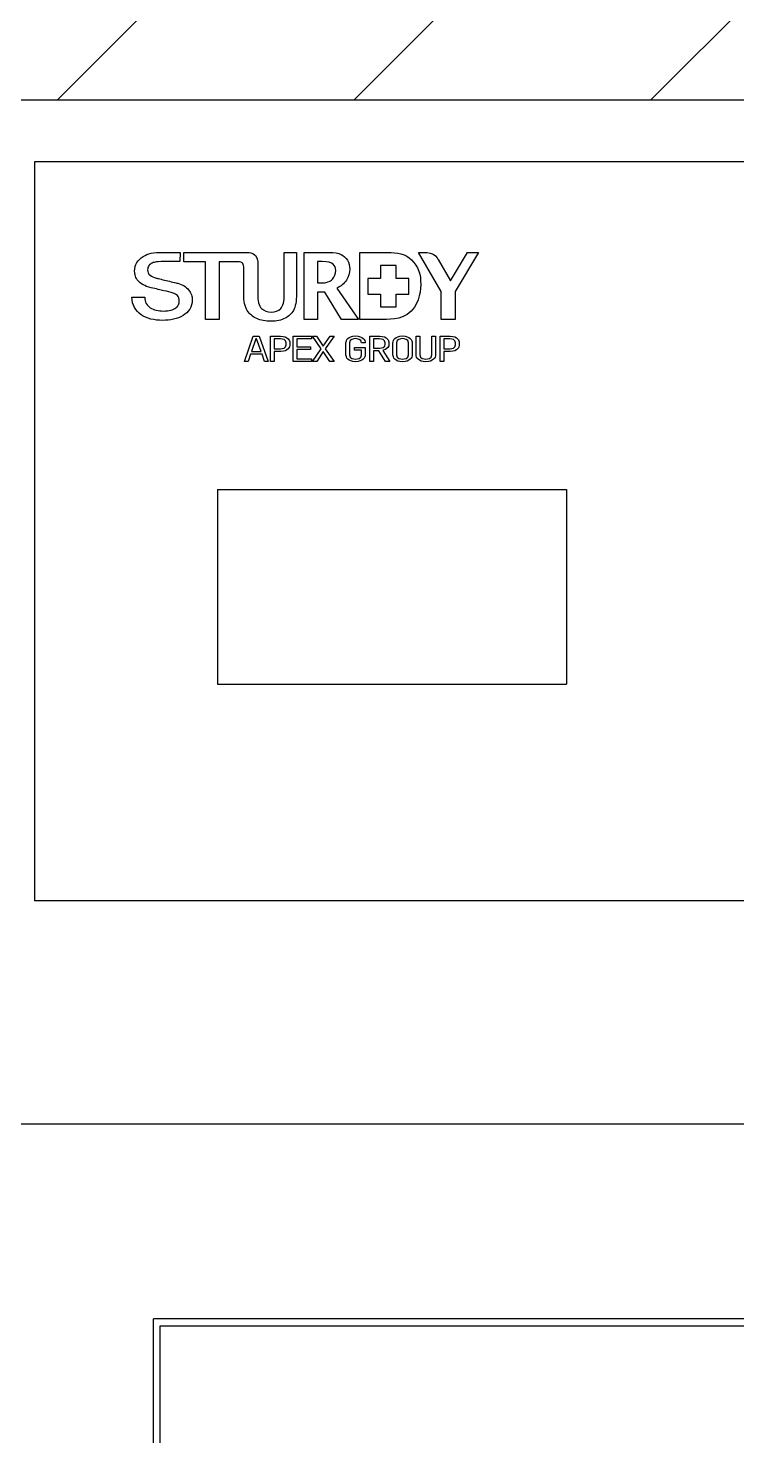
# Model space of a CAD drawing. Header units: millimetres. Extents: x -215875 to 13478, y -2277 to 9476.
# Drawn here: x 9615.5 to 9826.6, y 4079.3 to 4498.5 of the extents above; entities that cross this region are included whole.
import ezdxf

# ---------------------------------------------------------------- set-up
doc = ezdxf.new("R2010")
doc.units = ezdxf.units.MM
doc.header["$MEASUREMENT"] = 0
doc.linetypes.add('HIDDEN', pattern=[9.525, 6.35, -3.175])
doc.layers.get('0').update_dxf_attribs({"lineweight": 25})
doc.layers.add('DIM', color=3, linetype='Continuous', lineweight=9)
doc.layers.add('H', color=2, linetype='HIDDEN', lineweight=15)

msp = doc.modelspace()

# ---------------------------------------------------------------- hatches: boundary and pattern name
at = {"layer": 'DIM'}
h = msp.add_hatch(dxfattribs=at)
h.set_pattern_fill('ANSI31', color=256, scale=500, style=0)
h.set_pattern_definition([(45, (-15076.935, 2491.76), (-44.19417, 44.19417), [])])
h.paths.add_polyline_path([(8612.38, 5277.14), (11372.38, 5277.14), (11372.38, 4477.14), (10680.664, 4477.14), (10680.664, 2577.14), (10544.38, 2577.14), (10544.38, 2581.14), (10513.159, 2581.14), (10513.159, 2590.14), (10547.38, 2590.14), (10547.38, 2600.14), (10572.38, 2600.14), (10572.38, 3270.14), (10572.38, 3377.14), (10572.38, 4065.14), (10572.38, 4172.14), (10572.38, 4477.14), (9412.38, 4477.14), (9412.38, 4172.14), (9412.38, 4065.14), (9412.38, 3377.14), (9412.38, 3270.14), (9412.38, 2684.512, 0.3071945), (9386.44, 2577.14), (9304.095, 2577.14), (9304.095, 4477.14), (8612.38, 4477.14)])
at = {"layer": 'H'}
h = msp.add_hatch(dxfattribs=at)
h.set_pattern_fill('ANSI31', color=256, scale=300, angle=90, style=0)
h.set_pattern_definition([(135, (-15076.935, 2491.763), (-26.516504, -26.516504), [])])
h.paths.add_polyline_path([(11372.38, 5277.14), (11422.38, 5277.14), (11422.38, 2527.14), (9528.809, 2527.14, 0.1704957), (9570.649, 2577.14), (10320.38, 2577.14), (10409.38, 2577.14), (10680.664, 2577.14), (11372.38, 2577.14)])
h.paths.add_polyline_path([(8562.38, 5277.14), (8612.38, 5277.14), (8612.38, 4364.075), (8612.38, 2577.14), (9304.095, 2577.14), (9386.44, 2577.14, 0.1704957), (9428.28, 2527.14), (8562.38, 2527.14)])
h.paths.add_polyline_path([(9428.28, 2527.14, -0.1704957), (9386.44, 2577.14), (9440.38, 2577.14), (9529.38, 2577.14), (9570.649, 2577.14, -0.1704957), (9528.809, 2527.14)])

# ---------------------------------------------------------------- linework, layer by layer
for p, q in [((9412.38, 4477.14), (10572.38, 4477.14)), ((9617.38, 4458.64), (9617.38, 4238.64)), ((10367.38, 4458.64), (9617.38, 4458.64)), ((9720.44, 4427.767), (9720.437, 4423.9)), ((9725.129, 4427.767), (9720.44, 4427.767)), ((9725.129, 4423.935), (9725.129, 4427.767)), ((9720.437, 4423.9), (9716.736, 4423.892)), ((9716.736, 4423.892), (9716.736, 4419.268)), ((9728.918, 4423.935), (9725.129, 4423.935)), ((9728.918, 4419.289), (9728.918, 4423.935)), ((9716.736, 4419.268), (9720.461, 4419.268)), ((9720.461, 4419.268), (9720.461, 4415.543)), ((9725.107, 4415.543), (9725.107, 4419.289)), ((9725.107, 4419.289), (9728.918, 4419.289)), ((9720.461, 4415.543), (9725.107, 4415.543)), ((9679.925, 4399.249), (9682.566, 4406.751)), ((9683.39, 4406.004), (9682.041, 4402.153)), ((9682.566, 4406.751), (9684.341, 4406.751)), ((9683.574, 4406.004), (9683.39, 4406.004)), ((9684.924, 4402.153), (9683.574, 4406.004)), ((9684.341, 4406.751), (9687.025, 4399.249)), ((9694.455, 4399.249), (9694.455, 4406.751)), ((9694.455, 4406.751), (9699.922, 4406.751)), ((9699.922, 4405.951), (9695.548, 4405.951)), ((9695.548, 4405.951), (9695.548, 4403.616)), ((9699.922, 4406.751), (9699.922, 4405.951)), ((9702.835, 4403.016), (9700.236, 4406.751)), ((9700.236, 4406.751), (9701.457, 4406.751)), ((9701.457, 4406.751), (9703.431, 4403.805)), ((9703.431, 4403.805), (9705.448, 4406.751)), ((9706.655, 4406.751), (9704.042, 4403.026)), ((9705.448, 4406.751), (9706.655, 4406.751)), ((9681.785, 4401.364), (9681.018, 4399.249)), ((9685.208, 4401.364), (9681.785, 4401.364)), ((9682.041, 4402.153), (9684.924, 4402.153)), ((9685.946, 4399.249), (9685.208, 4401.364)), ((9695.548, 4403.616), (9699.596, 4403.616)), ((9699.596, 4402.816), (9695.548, 4402.816)), ((9695.548, 4402.816), (9695.548, 4400.048)), ((9699.596, 4403.616), (9699.596, 4402.816)), ((9700.222, 4399.249), (9702.835, 4403.016)), ((9703.446, 4402.216), (9701.472, 4399.249)), ((9705.434, 4399.249), (9703.446, 4402.216)), ((9704.042, 4403.026), (9706.684, 4399.249)), ((9681.018, 4399.249), (9679.925, 4399.249)), ((9687.025, 4399.249), (9685.946, 4399.249)), ((9699.922, 4399.249), (9694.455, 4399.249)), ((9695.548, 4400.048), (9699.922, 4400.048)), ((9699.922, 4400.048), (9699.922, 4399.249)), ((9701.472, 4399.249), (9700.222, 4399.249)), ((9706.684, 4399.249), (9705.434, 4399.249)), ((9671.88, 4361.14), (9775.88, 4361.14)), ((9671.88, 4361.14), (9671.88, 4303.14)), ((9775.88, 4361.14), (9775.88, 4303.14)), ((9671.88, 4303.14), (9775.88, 4303.14)), ((10367.38, 4238.64), (9617.38, 4238.64)), ((10572.38, 4172.14), (9412.38, 4172.14)), ((10572.38, 4172.14), (9412.38, 4172.14)), ((10331.88, 4114.14), (9652.88, 4114.14)), ((9652.88, 3435.14), (9652.88, 4114.14)), ((10331.88, 4114.14), (9652.88, 4114.14)), ((9652.88, 3435.14), (9652.88, 4114.14))]:
    msp.add_line(p, q)
msp.add_lwpolyline([(10329.88, 3604.64), (10329.88, 3437.14), (9654.88, 3437.14), (9654.88, 4112.14), (10329.88, 4112.14), (10329.88, 3944.64)])
for points in [[(9647.944, 4428.682), (9648.408, 4429.399), (9649.021, 4429.994), (9649.784, 4430.467)], [(9649.784, 4430.467), (9650.546, 4430.939), (9651.164, 4431.226), (9652.133, 4431.455)], [(9660.764, 4431.689), (9660.764, 4431.689), (9660.752, 4428.973), (9660.752, 4428.973)], [(9661.944, 4428.932), (9661.944, 4428.932), (9661.944, 4431.689), (9661.944, 4431.689)], [(9661.944, 4431.689), (9661.944, 4431.689), (9680.377, 4431.689), (9680.377, 4431.689)], [(9679.756, 4431.689), (9679.756, 4431.689), (9681.154, 4431.689), (9681.154, 4431.689)], [(9681.154, 4431.689), (9681.154, 4431.689), (9682.306, 4431.764), (9683.199, 4430.775)], [(9683.199, 4430.775), (9684.014, 4429.873), (9683.904, 4428.763), (9683.904, 4428.763)], [(9691.814, 4419.139), (9691.814, 4419.139), (9691.814, 4431.689), (9691.814, 4431.689)], [(9691.814, 4431.689), (9691.814, 4431.689), (9695.435, 4431.689), (9695.435, 4431.689)], [(9695.435, 4431.689), (9695.435, 4431.689), (9695.435, 4419.423), (9695.435, 4419.423)], [(9697.775, 4411.72), (9697.775, 4411.72), (9697.775, 4431.689), (9697.775, 4431.689)], [(9697.775, 4431.689), (9697.775, 4431.689), (9705.238, 4431.689), (9705.238, 4431.689)], [(9705.238, 4431.689), (9706.767, 4431.689), (9707.929, 4431.497), (9708.73, 4431.117)], [(9708.73, 4431.117), (9709.528, 4430.733), (9710.159, 4430.154), (9710.622, 4429.377)], [(9714.34, 4431.689), (9714.34, 4431.689), (9719.209, 4431.664), (9721.072, 4431.696)], [(9714.34, 4411.72), (9714.34, 4411.72), (9714.34, 4431.689), (9714.34, 4431.689)], [(9721.072, 4431.696), (9722.934, 4431.729), (9726.274, 4431.729), (9728.306, 4430.583)], [(9728.306, 4430.583), (9730.337, 4429.438), (9732.023, 4426.815), (9732.344, 4424.214)], [(9738.544, 4420.086), (9738.544, 4420.086), (9731.833, 4431.689), (9731.833, 4431.689)], [(9731.833, 4431.689), (9731.833, 4431.689), (9733.427, 4431.689), (9733.427, 4431.689)], [(9733.427, 4431.689), (9733.427, 4431.689), (9734.982, 4431.756), (9736.134, 4431.158)], [(9736.134, 4431.158), (9737.285, 4430.559), (9737.656, 4429.546), (9737.656, 4429.546)], [(9741.292, 4423.262), (9741.292, 4423.262), (9746.371, 4431.689), (9746.371, 4431.689)], [(9749.667, 4431.689), (9749.667, 4431.689), (9742.691, 4420.111), (9742.691, 4420.111)], [(9746.371, 4431.689), (9746.371, 4431.689), (9749.667, 4431.689), (9749.667, 4431.689)], [(9652.474, 4428.545), (9652.081, 4428.354), (9651.757, 4428.096), (9651.499, 4427.769)], [(9653.754, 4428.88), (9653.283, 4428.782), (9652.865, 4428.736), (9652.474, 4428.545)], [(9660.752, 4428.973), (9660.752, 4428.973), (9654.389, 4429.012), (9653.754, 4428.88)], [(9668.32, 4428.932), (9668.32, 4428.932), (9661.944, 4428.932), (9661.944, 4428.932)], [(9668.32, 4411.72), (9668.32, 4411.72), (9668.32, 4428.932), (9668.32, 4428.932)], [(9677.504, 4428.932), (9677.504, 4428.932), (9672.467, 4428.932), (9672.467, 4428.932)], [(9672.467, 4428.932), (9672.467, 4428.932), (9672.467, 4411.72), (9672.467, 4411.72)], [(9678.053, 4428.932), (9678.053, 4428.932), (9677.504, 4428.932), (9677.504, 4428.932)], [(9679.291, 4428.559), (9678.661, 4429.029), (9678.053, 4428.932), (9678.053, 4428.932)], [(9679.756, 4427.457), (9679.69, 4427.911), (9679.557, 4428.361), (9679.291, 4428.559)], [(9679.756, 4419.463), (9679.756, 4419.463), (9679.756, 4423.925), (9679.756, 4427.457)], [(9683.904, 4428.763), (9683.904, 4428.763), (9683.904, 4419.435), (9683.904, 4419.435)], [(9703.126, 4428.957), (9703.126, 4428.957), (9701.68, 4428.957), (9701.68, 4428.957)], [(9701.68, 4428.957), (9701.68, 4428.957), (9701.68, 4422.626), (9701.68, 4422.626)], [(9706.371, 4428.234), (9705.84, 4428.714), (9704.757, 4428.957), (9703.126, 4428.957)], [(9737.656, 4429.546), (9737.656, 4429.546), (9741.292, 4423.262), (9741.292, 4423.262)], [(9648.27, 4423.243), (9647.898, 4423.679), (9647.635, 4424.142), (9647.481, 4424.633)], [(9649.769, 4422.056), (9649.14, 4422.412), (9648.641, 4422.807), (9648.27, 4423.243)], [(9652.134, 4421.198), (9651.185, 4421.416), (9650.398, 4421.703), (9649.769, 4422.056)], [(9651.84, 4424.919), (9652.324, 4424.529), (9652.958, 4424.233), (9653.741, 4424.034)], [(9653.741, 4424.034), (9653.823, 4424.016), (9654.148, 4423.938), (9654.715, 4423.801)], [(9654.715, 4423.801), (9655.281, 4423.665), (9655.915, 4423.516), (9656.617, 4423.352)], [(9656.617, 4423.352), (9657.316, 4423.188), (9658.003, 4423.029), (9658.672, 4422.874)], [(9658.672, 4422.874), (9659.342, 4422.72), (9659.822, 4422.606), (9660.11, 4422.534)], [(9660.11, 4422.534), (9660.831, 4422.334), (9661.46, 4422.061), (9661.996, 4421.716)], [(9701.68, 4422.626), (9701.68, 4422.626), (9702.629, 4422.626), (9702.629, 4422.626)], [(9702.629, 4422.626), (9704.334, 4422.626), (9705.519, 4423), (9706.179, 4423.748)], [(9710.305, 4423.431), (9709.63, 4422.394), (9708.679, 4421.601), (9707.449, 4421.054)], [(9732.344, 4424.214), (9732.666, 4421.612), (9732.409, 4418.176), (9730.61, 4415.446)], [(9647.188, 4415.297), (9646.693, 4416.178), (9646.434, 4417.218), (9646.414, 4418.418)], [(9646.414, 4418.418), (9646.414, 4418.418), (9650.279, 4418.418), (9650.279, 4418.418)], [(9650.279, 4418.418), (9650.279, 4417.673), (9650.422, 4417.036), (9650.711, 4416.509)], [(9655.983, 4420.313), (9654.942, 4420.54), (9653.659, 4420.835), (9652.134, 4421.198)], [(9658.719, 4419.59), (9657.935, 4419.844), (9657.023, 4420.085), (9655.983, 4420.313)], [(9659.971, 4418.841), (9659.589, 4419.195), (9659.172, 4419.443), (9658.719, 4419.59)], [(9661.996, 4421.716), (9662.532, 4421.372), (9662.98, 4420.976), (9663.341, 4420.531)], [(9663.341, 4420.531), (9663.701, 4420.085), (9663.969, 4419.608), (9664.145, 4419.099)], [(9680.794, 4414.409), (9680.104, 4415.465), (9679.756, 4417.151), (9679.756, 4419.463)], [(9683.904, 4419.435), (9683.904, 4417.22), (9684.28, 4415.751), (9685.03, 4415.032)], [(9690.768, 4415.018), (9691.466, 4415.731), (9691.814, 4417.103), (9691.814, 4419.139)], [(9695.435, 4419.423), (9695.435, 4417.11), (9695.143, 4415.453), (9694.563, 4414.449)], [(9703.936, 4419.896), (9703.936, 4419.896), (9701.68, 4419.896), (9701.68, 4419.896)], [(9701.68, 4419.896), (9701.68, 4419.896), (9701.68, 4411.72), (9701.68, 4411.72)], [(9708.912, 4411.72), (9708.912, 4411.72), (9703.936, 4419.896), (9703.936, 4419.896)], [(9707.449, 4421.054), (9707.449, 4421.054), (9713.963, 4411.72), (9713.963, 4411.72)], [(9738.544, 4411.72), (9738.544, 4411.72), (9738.544, 4420.086), (9738.544, 4420.086)], [(9742.691, 4420.111), (9742.691, 4420.111), (9742.691, 4411.72), (9742.691, 4411.72)], [(9649.166, 4413.129), (9648.341, 4413.692), (9647.681, 4414.415), (9647.188, 4415.297)], [(9650.711, 4416.509), (9651, 4415.982), (9651.402, 4415.551), (9651.917, 4415.214)], [(9651.917, 4415.214), (9652.433, 4414.878), (9653.025, 4414.633), (9653.695, 4414.478)], [(9658.039, 4414.506), (9658.636, 4414.678), (9659.121, 4414.901), (9659.492, 4415.174)], [(9659.492, 4415.174), (9659.863, 4415.446), (9660.13, 4415.76), (9660.295, 4416.114)], [(9663.65, 4414.78), (9663.145, 4414.006), (9662.48, 4413.375), (9661.656, 4412.884)], [(9683.615, 4412.02), (9682.43, 4412.555), (9681.487, 4413.351), (9680.794, 4414.409)], [(9694.563, 4414.449), (9693.984, 4413.448), (9693.144, 4412.658), (9692.047, 4412.081)], [(9730.61, 4415.446), (9728.07, 4411.591), (9723.801, 4411.817), (9721.296, 4411.72)], [(9652.072, 4411.875), (9650.959, 4412.148), (9649.99, 4412.565), (9649.166, 4413.129)], [(9661.656, 4412.884), (9660.831, 4412.392), (9659.894, 4412.034), (9658.843, 4411.807)], [(9672.467, 4411.72), (9672.467, 4411.72), (9668.32, 4411.72), (9668.32, 4411.72)], [(9701.68, 4411.72), (9701.68, 4411.72), (9697.775, 4411.72), (9697.775, 4411.72)], [(9713.963, 4411.72), (9713.963, 4411.72), (9708.912, 4411.72), (9708.912, 4411.72)], [(9721.296, 4411.72), (9720.025, 4411.67), (9714.34, 4411.72), (9714.34, 4411.72)], [(9742.691, 4411.72), (9742.691, 4411.72), (9738.544, 4411.72), (9738.544, 4411.72)], [(9687.736, 4399.249), (9687.736, 4399.249), (9687.736, 4406.751), (9687.736, 4406.751)], [(9687.736, 4406.751), (9687.736, 4406.751), (9690.733, 4406.751), (9690.733, 4406.751)], [(9690.705, 4405.951), (9690.705, 4405.951), (9688.83, 4405.951), (9688.83, 4405.951)], [(9688.83, 4405.951), (9688.83, 4405.951), (9688.83, 4403.005), (9688.83, 4403.005)], [(9692.366, 4404.742), (9692.366, 4405.804), (9691.301, 4405.951), (9690.705, 4405.951)], [(9690.733, 4406.751), (9693.02, 4406.751), (9693.46, 4405.404), (9693.46, 4404.763)], [(9717.253, 4399.249), (9717.253, 4399.249), (9717.253, 4406.751), (9717.253, 4406.751)], [(9717.253, 4406.751), (9717.253, 4406.751), (9720.249, 4406.751), (9720.249, 4406.751)], [(9720.22, 4405.951), (9720.22, 4405.951), (9718.346, 4405.951), (9718.346, 4405.951)], [(9718.346, 4405.951), (9718.346, 4405.951), (9718.346, 4403.216), (9718.346, 4403.216)], [(9721.896, 4404.742), (9721.896, 4405.804), (9720.817, 4405.951), (9720.22, 4405.951)], [(9720.249, 4406.751), (9722.535, 4406.751), (9722.99, 4405.415), (9722.99, 4404.773)], [(9731.116, 4401.174), (9731.116, 4401.174), (9731.116, 4406.751), (9731.116, 4406.751)], [(9731.116, 4406.751), (9731.116, 4406.751), (9732.209, 4406.751), (9732.209, 4406.751)], [(9732.209, 4406.751), (9732.209, 4406.751), (9732.209, 4401.174), (9732.209, 4401.174)], [(9735.759, 4401.174), (9735.759, 4401.174), (9735.759, 4406.751), (9735.759, 4406.751)], [(9735.759, 4406.751), (9735.759, 4406.751), (9736.853, 4406.751), (9736.853, 4406.751)], [(9736.853, 4406.751), (9736.853, 4406.751), (9736.853, 4401.163), (9736.853, 4401.163)], [(9738.203, 4399.249), (9738.203, 4399.249), (9738.203, 4406.751), (9738.203, 4406.751)], [(9738.203, 4406.751), (9738.203, 4406.751), (9741.2, 4406.751), (9741.2, 4406.751)], [(9741.171, 4405.951), (9741.171, 4405.951), (9739.297, 4405.951), (9739.297, 4405.951)], [(9739.297, 4405.951), (9739.297, 4405.951), (9739.297, 4403.005), (9739.297, 4403.005)], [(9742.833, 4404.742), (9742.833, 4405.804), (9741.768, 4405.951), (9741.171, 4405.951)], [(9741.2, 4406.751), (9743.486, 4406.751), (9743.926, 4405.404), (9743.926, 4404.763)], [(9688.83, 4403.005), (9688.83, 4403.005), (9690.733, 4403.005), (9690.733, 4403.005)], [(9690.79, 4402.205), (9690.79, 4402.205), (9688.83, 4402.205), (9688.83, 4402.205)], [(9688.83, 4402.205), (9688.83, 4402.205), (9688.83, 4399.249), (9688.83, 4399.249)], [(9690.733, 4403.005), (9691.329, 4403.005), (9692.366, 4403.163), (9692.366, 4404.226)], [(9693.46, 4404.215), (9693.46, 4403.552), (9693.02, 4402.205), (9690.79, 4402.205)], [(9692.366, 4404.226), (9692.366, 4404.226), (9692.366, 4404.742), (9692.366, 4404.742)], [(9693.46, 4404.763), (9693.46, 4404.763), (9693.46, 4404.215), (9693.46, 4404.215)], [(9710.179, 4401.174), (9710.179, 4401.174), (9710.179, 4404.836), (9710.179, 4404.836)], [(9713.019, 4399.154), (9710.789, 4399.154), (9710.179, 4400.511), (9710.179, 4401.174)], [(9711.272, 4404.815), (9711.272, 4404.815), (9711.272, 4401.174), (9711.272, 4401.174)], [(9712.72, 4402.584), (9712.72, 4402.584), (9712.72, 4403.384), (9712.72, 4403.384)], [(9712.72, 4403.384), (9712.72, 4403.384), (9715.902, 4403.384), (9715.902, 4403.384)], [(9714.808, 4402.584), (9714.808, 4402.584), (9712.72, 4402.584), (9712.72, 4402.584)], [(9715.902, 4401.163), (9715.902, 4400.501), (9715.277, 4399.154), (9713.019, 4399.154)], [(9715.902, 4404.826), (9715.902, 4404.826), (9714.808, 4404.826), (9714.808, 4404.826)], [(9714.808, 4401.174), (9714.808, 4401.174), (9714.808, 4402.584), (9714.808, 4402.584)], [(9715.902, 4403.384), (9715.902, 4403.384), (9715.902, 4401.163), (9715.902, 4401.163)], [(9718.346, 4403.216), (9718.346, 4403.216), (9720.249, 4403.216), (9720.249, 4403.216)], [(9720.008, 4402.416), (9720.008, 4402.416), (9718.346, 4402.416), (9718.346, 4402.416)], [(9718.346, 4402.416), (9718.346, 4402.416), (9718.346, 4399.249), (9718.346, 4399.249)], [(9721.996, 4399.249), (9721.996, 4399.249), (9720.008, 4402.416), (9720.008, 4402.416)], [(9720.249, 4403.216), (9720.845, 4403.216), (9721.896, 4403.373), (9721.896, 4404.426)], [(9722.99, 4404.415), (9722.99, 4403.857), (9722.649, 4402.816), (9721.158, 4402.489)], [(9721.158, 4402.489), (9721.158, 4402.489), (9723.231, 4399.249), (9723.231, 4399.249)], [(9721.896, 4404.426), (9721.896, 4404.426), (9721.896, 4404.742), (9721.896, 4404.742)], [(9722.99, 4404.773), (9722.99, 4404.773), (9722.99, 4404.415), (9722.99, 4404.415)], [(9724.184, 4401.174), (9724.184, 4401.174), (9724.184, 4404.836), (9724.184, 4404.836)], [(9727.039, 4399.154), (9724.809, 4399.154), (9724.184, 4400.479), (9724.184, 4401.174)], [(9725.278, 4404.815), (9725.278, 4404.815), (9725.278, 4401.174), (9725.278, 4401.174)], [(9729.907, 4401.163), (9729.907, 4400.469), (9729.311, 4399.154), (9727.039, 4399.154)], [(9728.814, 4401.174), (9728.814, 4401.174), (9728.814, 4404.815), (9728.814, 4404.815)], [(9729.907, 4404.826), (9729.907, 4404.826), (9729.907, 4401.163), (9729.907, 4401.163)], [(9733.999, 4399.154), (9731.698, 4399.154), (9731.116, 4400.469), (9731.116, 4401.174)], [(9736.853, 4401.163), (9736.853, 4400.459), (9736.285, 4399.154), (9733.999, 4399.154)], [(9739.297, 4403.005), (9739.297, 4403.005), (9741.2, 4403.005), (9741.2, 4403.005)], [(9741.257, 4402.205), (9741.257, 4402.205), (9739.297, 4402.205), (9739.297, 4402.205)], [(9739.297, 4402.205), (9739.297, 4402.205), (9739.297, 4399.249), (9739.297, 4399.249)], [(9741.2, 4403.005), (9741.796, 4403.005), (9742.833, 4403.163), (9742.833, 4404.226)], [(9743.926, 4404.215), (9743.926, 4403.552), (9743.486, 4402.205), (9741.257, 4402.205)], [(9742.833, 4404.226), (9742.833, 4404.226), (9742.833, 4404.742), (9742.833, 4404.742)], [(9743.926, 4404.763), (9743.926, 4404.763), (9743.926, 4404.215), (9743.926, 4404.215)], [(9688.83, 4399.249), (9688.83, 4399.249), (9687.736, 4399.249), (9687.736, 4399.249)], [(9718.346, 4399.249), (9718.346, 4399.249), (9717.253, 4399.249), (9717.253, 4399.249)], [(9723.231, 4399.249), (9723.231, 4399.249), (9721.996, 4399.249), (9721.996, 4399.249)], [(9739.297, 4399.249), (9739.297, 4399.249), (9738.203, 4399.249), (9738.203, 4399.249)]]:
    msp.add_open_spline(points, degree=3)
for points, knots in [([(9652.133, 4431.455), (9653.102, 4431.681), (9654.422, 4431.689), (9655.411, 4431.689), (9656.565, 4431.689), (9660.764, 4431.689), (9660.764, 4431.689)], [19, 19, 19, 19, 20, 20, 20, 21, 21, 21, 21]), ([(9647.481, 4424.633), (9647.326, 4425.124), (9647.249, 4425.623), (9647.249, 4426.133), (9647.249, 4427.114), (9647.481, 4427.963), (9647.944, 4428.682)], [15, 15, 15, 15, 16, 16, 16, 17, 17, 17, 17]), ([(9651.499, 4427.769), (9651.242, 4427.441), (9651.114, 4427.032), (9651.114, 4426.542), (9651.114, 4425.851), (9651.355, 4425.311), (9651.84, 4424.919)], [25, 25, 25, 25, 26, 26, 26, 27, 27, 27, 27]), ([(9706.179, 4423.748), (9706.837, 4424.496), (9707.171, 4425.34), (9707.171, 4426.283), (9707.171, 4427.102), (9706.903, 4427.753), (9706.371, 4428.234)], [2, 2, 2, 2, 3, 3, 3, 4, 4, 4, 4]), ([(9710.622, 4429.377), (9711.085, 4428.599), (9711.317, 4427.72), (9711.317, 4426.741), (9711.317, 4425.574), (9710.977, 4424.47), (9710.305, 4423.431)], [4, 4, 4, 4, 5, 5, 5, 6, 6, 6, 6]), ([(9660.295, 4416.114), (9660.46, 4416.469), (9660.543, 4416.827), (9660.543, 4417.191), (9660.543, 4417.936), (9660.352, 4418.486), (9659.971, 4418.841)], [7, 7, 7, 7, 8, 8, 8, 9, 9, 9, 9]), ([(9664.145, 4419.099), (9664.319, 4418.59), (9664.408, 4418.08), (9664.408, 4417.573), (9664.408, 4416.482), (9664.154, 4415.551), (9663.65, 4414.78)], [35, 35, 35, 35, 36, 36, 36, 37, 37, 37, 37]), ([(9653.695, 4414.478), (9654.365, 4414.324), (9655.091, 4414.246), (9655.875, 4414.246), (9656.719, 4414.246), (9657.44, 4414.333), (9658.039, 4414.506)], [3, 3, 3, 3, 4, 4, 4, 5, 5, 5, 5]), ([(9685.03, 4415.032), (9685.784, 4414.31), (9686.757, 4413.949), (9687.953, 4413.949), (9689.133, 4413.949), (9690.07, 4414.306), (9690.768, 4415.018)], [5, 5, 5, 5, 6, 6, 6, 7, 7, 7, 7]), ([(9658.843, 4411.807), (9657.791, 4411.58), (9656.719, 4411.466), (9655.627, 4411.466), (9654.37, 4411.466), (9653.184, 4411.603), (9652.072, 4411.875)], [39, 39, 39, 39, 40, 40, 40, 41, 41, 41, 41]), ([(9692.047, 4412.081), (9690.951, 4411.507), (9689.56, 4411.219), (9687.879, 4411.219), (9686.223, 4411.219), (9684.803, 4411.487), (9683.615, 4412.02)], [13, 13, 13, 13, 14, 14, 14, 15, 15, 15, 15]), ([(9710.179, 4404.836), (9710.179, 4405.478), (9710.761, 4406.825), (9713.047, 4406.825), (9715.263, 4406.825), (9715.902, 4405.541), (9715.902, 4404.826)], [2, 2, 2, 2, 3, 3, 3, 4, 4, 4, 4]), ([(9714.808, 4404.826), (9714.808, 4405.857), (9713.615, 4406.036), (9713.047, 4406.036), (9712.465, 4406.036), (9711.272, 4405.857), (9711.272, 4404.815)], [5, 5, 5, 5, 6, 6, 6, 7, 7, 7, 7]), ([(9724.184, 4404.836), (9724.184, 4405.51), (9724.766, 4406.825), (9727.053, 4406.825), (9729.268, 4406.825), (9729.907, 4405.51), (9729.907, 4404.826)], [2, 2, 2, 2, 3, 3, 3, 4, 4, 4, 4]), ([(9728.814, 4404.815), (9728.814, 4405.867), (9727.621, 4406.036), (9727.053, 4406.036), (9726.471, 4406.036), (9725.278, 4405.867), (9725.278, 4404.815)], [0, 0, 0, 0, 1, 1, 1, 2, 2, 2, 2]), ([(9711.272, 4401.174), (9711.272, 4400.112), (9712.465, 4399.943), (9713.047, 4399.943), (9713.615, 4399.943), (9714.808, 4400.112), (9714.808, 4401.174)], [8, 8, 8, 8, 9, 9, 9, 10, 10, 10, 10]), ([(9725.278, 4401.174), (9725.278, 4400.112), (9726.471, 4399.943), (9727.053, 4399.943), (9727.621, 4399.943), (9728.814, 4400.112), (9728.814, 4401.174)], [3, 3, 3, 3, 4, 4, 4, 5, 5, 5, 5]), ([(9732.209, 4401.174), (9732.209, 4400.112), (9733.416, 4399.943), (9733.984, 4399.943), (9734.566, 4399.943), (9735.759, 4400.112), (9735.759, 4401.174)], [4, 4, 4, 4, 5, 5, 5, 6, 6, 6, 6])]:
    msp.add_open_spline(points, degree=3, knots=knots)

doc.saveas('drawing.dxf')
